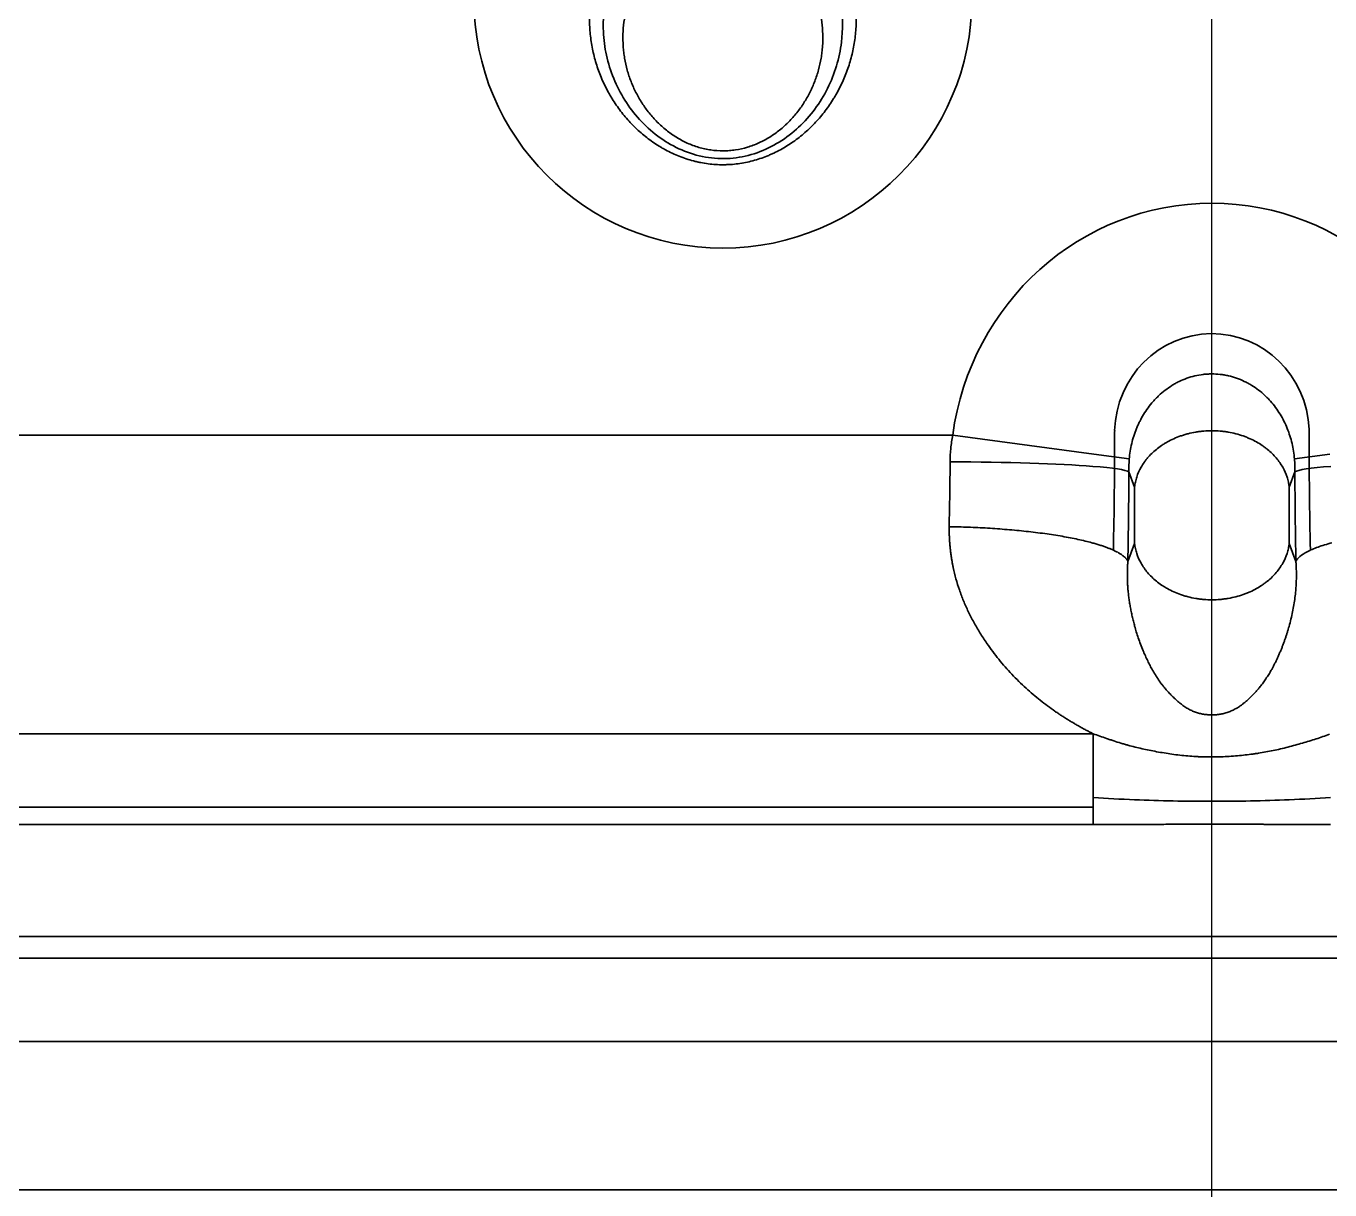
# Model space of a CAD drawing. Header units: millimetres. Extents: x 126 to 861, y 86 to 521.
# Drawn here: x 338.99 to 363.11, y 234.29 to 255.82 of the extents above; entities that cross this region are included whole.
import ezdxf

# ---------------------------------------------------------------- set-up
doc = ezdxf.new("R2010")
doc.units = ezdxf.units.MM
doc.linetypes.add('CENTER', pattern=[50.8, 31.75, -6.35, 6.35, -6.35])
doc.layers.add('10', color=7, linetype='Continuous', true_color=0xffffff)

msp = doc.modelspace()

# ---------------------------------------------------------------- linework, layer by layer
at = {"layer": '10', "color": 1, "linetype": 'CENTER', "ltscale": 1.52}
msp.add_line((360.922, 140.775), (360.922, 520.775), dxfattribs=at)
at = {"layer": '10', "color": 7, "linetype": 'Continuous', "lineweight": 35}
for p, q in [((356.128, 248.251), (329.537, 248.251)), ((358.739, 247.899), (356.128, 248.251)), ((359.394, 247.811), (358.739, 247.899)), ((362.45, 247.811), (363.105, 247.899)), ((359.492, 247.291), (359.387, 247.574)), ((362.458, 247.574), (362.352, 247.291)), ((359.492, 247.291), (359.492, 246.25)), ((362.352, 246.25), (362.352, 247.291)), ((359.368, 245.916), (359.492, 246.25)), ((362.352, 246.25), (362.476, 245.916)), ((358.727, 241.374), (326.936, 241.374)), ((358.727, 241.048), (326.937, 241.048)), ((486.211, 238.98), (235.633, 238.98)), ((235.603, 238.581), (486.242, 238.581)), ((235.408, 237.038), (486.436, 237.038)), ((524.672, 234.292), (197.172, 234.292))]:
    msp.add_line(p, q, dxfattribs=at)
msp.add_arc((351.877, 256.318), 4.606, 180, 0, dxfattribs=at)
for centre, major_axis, ratio, start_param, end_param in [((360.922, 247.57), (0, 4.971), 0.973661, 4.849833, 7.716538), ((360.922, 248.282), (0, 1.848), 0.973661, 4.75457, 7.824901), ((358.358, 248.251), (0, 8.743), 0.087489, 4.466693, 4.715729), ((363.486, 248.251), (0, 8.743), 0.087489, 1.567479, 1.81651), ((355.027, 248.251), (0, 8.743), 0.120697, 4.517607, 4.656267), ((356.081, 247.574), (-3.319, 0.016), 0.056092, 3.793138, 4.712665), ((356.081, 247.574), (-3.319, 0.016), 0.056093, 3.228997, 3.793138), ((365.764, 247.574), (3.319, 0.016), 0.056093, 2.490047, 3.054188), ((358.333, 248.251), (0, 12.062), 0.087489, 4.517595, 4.656266), ((363.511, 248.251), (0, 12.062), 0.087489, 1.626919, 1.765581)]:
    msp.add_ellipse(centre, major_axis=major_axis, ratio=ratio, start_param=start_param, end_param=end_param, dxfattribs=at)
for points, degree, knots in [([(354.318, 256.318), (354.33, 256.226), (354.338, 256.135), (354.345, 255.952), (354.342, 255.77), (354.322, 255.589), (354.3, 255.453), (354.291, 255.408), (354.272, 255.318), (354.261, 255.273), (354.226, 255.14), (354.17, 254.966), (354.098, 254.799), (354.038, 254.676), (354.006, 254.615), (353.972, 254.554), (353.949, 254.515), (353.937, 254.495), (353.877, 254.397), (353.773, 254.245), (353.656, 254.106), (353.531, 253.972), (353.465, 253.909), (353.361, 253.818), (353.325, 253.788), (353.252, 253.731), (353.215, 253.704), (353.102, 253.624), (353.024, 253.576), (352.903, 253.51), (352.862, 253.489), (352.799, 253.459), (352.778, 253.45), (352.736, 253.431), (352.714, 253.422), (352.607, 253.379), (352.432, 253.321), (352.251, 253.284), (352.114, 253.266), (352.068, 253.261), (351.998, 253.257), (351.975, 253.256), (351.928, 253.254), (351.905, 253.253), (351.789, 253.253), (351.697, 253.259), (351.56, 253.277), (351.491, 253.288), (351.423, 253.302), (351.378, 253.312), (351.355, 253.318), (351.243, 253.347), (351.155, 253.376), (350.983, 253.445), (350.9, 253.484), (350.798, 253.539), (350.777, 253.55), (350.737, 253.574), (350.678, 253.609), (350.62, 253.647), (350.506, 253.726), (350.434, 253.783), (350.329, 253.873), (350.295, 253.905), (350.229, 253.969), (350.196, 254.002), (350.102, 254.103), (350.042, 254.173), (349.931, 254.318), (349.879, 254.394), (349.819, 254.492), (349.807, 254.511), (349.784, 254.551), (349.772, 254.571), (349.739, 254.632), (349.718, 254.673), (349.657, 254.796), (349.585, 254.964), (349.529, 255.138), (349.494, 255.271), (349.483, 255.315), (349.464, 255.405), (349.455, 255.451), (349.433, 255.587), (349.412, 255.769), (349.41, 255.952), (349.416, 256.134), (349.424, 256.226), (349.437, 256.318)], 3, [0, 0, 0, 0, 0.03125, 0.03125, 0.0625, 0.09375, 0.09375, 0.109375, 0.109375, 0.125, 0.125, 0.15625, 0.1875, 0.1875, 0.203125, 0.210938, 0.210938, 0.21875, 0.21875, 0.25, 0.28125, 0.28125, 0.3125, 0.3125, 0.328125, 0.328125, 0.34375, 0.34375, 0.375, 0.375, 0.390625, 0.390625, 0.398438, 0.398438, 0.40625, 0.40625, 0.4375, 0.46875, 0.46875, 0.484375, 0.484375, 0.492188, 0.492188, 0.5, 0.5, 0.53125, 0.53125, 0.546875, 0.554688, 0.554688, 0.5625, 0.5625, 0.59375, 0.59375, 0.625, 0.625, 0.632813, 0.632813, 0.640625, 0.65625, 0.65625, 0.6875, 0.6875, 0.703125, 0.703125, 0.71875, 0.71875, 0.75, 0.75, 0.78125, 0.78125, 0.789063, 0.789063, 0.796875, 0.796875, 0.8125, 0.8125, 0.84375, 0.875, 0.875, 0.890625, 0.890625, 0.90625, 0.90625, 0.9375, 0.96875, 0.96875, 1, 1, 1, 1]), ([(354.061, 256.221), (354.097, 255.99), (354.1, 255.752), (354.034, 255.22), (353.948, 254.936), (353.678, 254.396), (353.501, 254.156), (353.056, 253.74), (352.801, 253.578), (352.366, 253.425), (352.219, 253.392), (351.917, 253.361), (351.761, 253.364), (351.308, 253.429), (351.018, 253.548), (350.64, 253.802), (350.522, 253.9), (350.308, 254.114), (350.212, 254.23), (350.04, 254.479), (349.966, 254.61), (349.841, 254.881), (349.79, 255.024), (349.713, 255.314), (349.687, 255.46), (349.661, 255.757), (349.661, 255.908), (349.679, 256.112), (349.685, 256.167), (349.694, 256.221)], 3, [0, 0, 0, 0, 0.087211, 0.087211, 0.19873, 0.19873, 0.310248, 0.310248, 0.421766, 0.421766, 0.477526, 0.477526, 0.533285, 0.533285, 0.644803, 0.644803, 0.700562, 0.700562, 0.756321, 0.756321, 0.812081, 0.812081, 0.86784, 0.86784, 0.923599, 0.923599, 0.979358, 0.979358, 1, 1, 1, 1]), ([(350.09, 256.11), (350.072, 256.037), (350.058, 255.963), (350.038, 255.816), (350.025, 255.668), (350.028, 255.519), (350.036, 255.407), (350.039, 255.37), (350.048, 255.296), (350.054, 255.259), (350.072, 255.149), (350.105, 255.005), (350.151, 254.863), (350.192, 254.759), (350.206, 254.724), (350.237, 254.655), (350.253, 254.621), (350.304, 254.521), (350.341, 254.456), (350.422, 254.331), (350.465, 254.27), (350.536, 254.182), (350.561, 254.153), (350.611, 254.096), (350.637, 254.069), (350.717, 253.989), (350.773, 253.939), (350.861, 253.868), (350.891, 253.846), (350.954, 253.802), (350.985, 253.781), (351.083, 253.721), (351.15, 253.686), (351.288, 253.623), (351.359, 253.597), (351.469, 253.564), (351.506, 253.555), (351.581, 253.539), (351.618, 253.532), (351.73, 253.516), (351.806, 253.51), (351.901, 253.51), (351.92, 253.511), (351.959, 253.512), (351.978, 253.514), (352.035, 253.518), (352.073, 253.522), (352.186, 253.539), (352.259, 253.556), (352.403, 253.6), (352.474, 253.626), (352.561, 253.666), (352.578, 253.674), (352.612, 253.691), (352.663, 253.717), (352.712, 253.746), (352.808, 253.805), (352.869, 253.849), (352.957, 253.919), (353, 253.956), (353.042, 253.995), (353.069, 254.021), (353.083, 254.034), (353.149, 254.101), (353.199, 254.157), (353.292, 254.274), (353.335, 254.334), (353.415, 254.46), (353.452, 254.524), (353.494, 254.608), (353.503, 254.625), (353.519, 254.658), (353.527, 254.676), (353.549, 254.727), (353.564, 254.762), (353.604, 254.866), (353.65, 255.007), (353.682, 255.151), (353.701, 255.261), (353.706, 255.298), (353.715, 255.372), (353.719, 255.41), (353.726, 255.521), (353.729, 255.67), (353.717, 255.817), (353.697, 255.964), (353.683, 256.037), (353.665, 256.11)], 3, [0, 0, 0, 0, 0.03125, 0.03125, 0.0625, 0.09375, 0.09375, 0.109375, 0.109375, 0.125, 0.125, 0.15625, 0.1875, 0.1875, 0.203125, 0.203125, 0.21875, 0.21875, 0.25, 0.25, 0.28125, 0.28125, 0.296875, 0.296875, 0.3125, 0.3125, 0.34375, 0.34375, 0.359375, 0.359375, 0.375, 0.375, 0.40625, 0.40625, 0.4375, 0.4375, 0.453125, 0.453125, 0.46875, 0.46875, 0.5, 0.5, 0.507812, 0.507812, 0.515625, 0.515625, 0.53125, 0.53125, 0.5625, 0.5625, 0.59375, 0.59375, 0.601562, 0.601562, 0.609375, 0.625, 0.625, 0.65625, 0.65625, 0.671875, 0.679687, 0.679687, 0.6875, 0.6875, 0.71875, 0.71875, 0.75, 0.75, 0.78125, 0.78125, 0.789062, 0.789062, 0.796875, 0.796875, 0.8125, 0.8125, 0.84375, 0.875, 0.875, 0.890625, 0.890625, 0.90625, 0.90625, 0.9375, 0.96875, 0.96875, 1, 1, 1, 1]), ([(359.394, 247.811), (359.402, 247.907), (359.417, 248.003), (359.461, 248.19), (359.49, 248.282), (359.536, 248.395), (359.546, 248.418), (359.566, 248.463), (359.577, 248.485), (359.61, 248.551), (359.634, 248.594), (359.71, 248.72), (359.769, 248.8), (359.852, 248.894), (359.869, 248.912), (359.904, 248.949), (359.922, 248.966), (359.977, 249.018), (360.016, 249.051), (360.096, 249.113), (360.138, 249.142), (360.203, 249.183), (360.225, 249.196), (360.27, 249.221), (360.293, 249.232), (360.41, 249.289), (360.507, 249.324), (360.658, 249.359), (360.709, 249.369), (360.774, 249.376), (360.787, 249.378), (360.814, 249.38), (360.853, 249.383), (360.892, 249.384), (360.97, 249.384), (361.022, 249.382), (361.1, 249.373), (361.126, 249.369), (361.177, 249.361), (361.203, 249.355), (361.28, 249.338), (361.33, 249.323), (361.428, 249.289), (361.475, 249.269), (361.545, 249.236), (361.568, 249.224), (361.613, 249.199), (361.636, 249.186), (361.702, 249.146), (361.744, 249.117), (361.824, 249.055), (361.863, 249.022), (361.918, 248.97), (361.936, 248.953), (361.972, 248.916), (361.989, 248.898), (362.072, 248.804), (362.131, 248.724), (362.209, 248.597), (362.233, 248.554), (362.278, 248.466), (362.298, 248.421), (362.353, 248.285), (362.382, 248.193), (362.416, 248.051), (362.425, 248.003), (362.441, 247.907), (362.446, 247.859), (362.45, 247.811)], 3, [0, 0, 0, 0, 0.0625, 0.0625, 0.125, 0.125, 0.140625, 0.140625, 0.15625, 0.15625, 0.1875, 0.1875, 0.25, 0.25, 0.265625, 0.265625, 0.28125, 0.28125, 0.3125, 0.3125, 0.34375, 0.34375, 0.359375, 0.359375, 0.375, 0.375, 0.4375, 0.4375, 0.46875, 0.46875, 0.476562, 0.476562, 0.484375, 0.5, 0.5, 0.53125, 0.53125, 0.546875, 0.546875, 0.5625, 0.5625, 0.59375, 0.59375, 0.625, 0.625, 0.640625, 0.640625, 0.65625, 0.65625, 0.6875, 0.6875, 0.71875, 0.71875, 0.734375, 0.734375, 0.75, 0.75, 0.8125, 0.8125, 0.84375, 0.84375, 0.875, 0.875, 0.9375, 0.9375, 0.96875, 0.96875, 1, 1, 1, 1]), ([(356.081, 247.76), (356.081, 247.843), (356.085, 247.925), (356.101, 248.088), (356.113, 248.17), (356.128, 248.251)], 3, [0, 0, 0, 0, 0.5, 0.5, 1, 1, 1, 1]), ([(362.352, 247.291), (362.351, 247.298), (362.35, 247.306), (362.348, 247.322), (362.345, 247.345), (362.334, 247.4), (362.322, 247.446), (362.292, 247.538), (362.266, 247.598), (362.216, 247.687), (362.197, 247.717), (362.157, 247.774), (362.135, 247.802), (362.065, 247.885), (362.012, 247.938), (361.935, 248), (361.92, 248.013), (361.887, 248.037), (361.87, 248.049), (361.819, 248.084), (361.783, 248.106), (361.709, 248.147), (361.67, 248.167), (361.608, 248.195), (361.588, 248.203), (361.545, 248.22), (361.523, 248.229), (361.457, 248.252), (361.412, 248.266), (361.319, 248.29), (361.271, 248.3), (361.21, 248.31), (361.198, 248.312), (361.173, 248.316), (361.161, 248.318), (361.124, 248.322), (361.099, 248.325), (361.024, 248.331), (360.924, 248.336), (360.823, 248.331), (360.76, 248.326), (360.748, 248.325), (360.722, 248.322), (360.685, 248.318), (360.648, 248.313), (360.575, 248.3), (360.528, 248.29), (360.458, 248.272), (360.435, 248.266), (360.389, 248.252), (360.366, 248.244), (360.256, 248.206), (360.175, 248.169), (360.08, 248.116), (360.062, 248.106), (360.026, 248.083), (360.008, 248.072), (359.957, 248.037), (359.925, 248.013), (359.834, 247.939), (359.78, 247.886), (359.721, 247.816), (359.709, 247.802), (359.687, 247.774), (359.656, 247.731), (359.629, 247.687), (359.579, 247.599), (359.553, 247.539), (359.528, 247.462), (359.523, 247.447), (359.515, 247.416), (359.511, 247.4), (359.504, 247.369), (359.5, 247.345), (359.496, 247.322), (359.494, 247.306), (359.493, 247.298), (359.492, 247.291)], 3, [0, 0, 0, 0, 0.007813, 0.007813, 0.015625, 0.03125, 0.0625, 0.0625, 0.125, 0.125, 0.15625, 0.15625, 0.1875, 0.1875, 0.25, 0.25, 0.265625, 0.265625, 0.28125, 0.28125, 0.3125, 0.3125, 0.34375, 0.34375, 0.359375, 0.359375, 0.375, 0.375, 0.40625, 0.40625, 0.4375, 0.4375, 0.445312, 0.445312, 0.453125, 0.453125, 0.46875, 0.46875, 0.5, 0.53125, 0.53125, 0.539062, 0.539062, 0.546875, 0.5625, 0.5625, 0.59375, 0.59375, 0.609375, 0.609375, 0.625, 0.625, 0.6875, 0.6875, 0.703125, 0.703125, 0.71875, 0.71875, 0.75, 0.75, 0.8125, 0.8125, 0.828125, 0.828125, 0.84375, 0.875, 0.875, 0.9375, 0.9375, 0.953125, 0.953125, 0.96875, 0.96875, 0.984375, 0.992188, 0.992188, 1, 1, 1, 1]), ([(362.45, 247.811), (362.454, 247.772), (362.456, 247.733), (362.459, 247.654), (362.459, 247.614), (362.458, 247.574)], 3, [0, 0, 0, 0, 0.5, 0.5, 1, 1, 1, 1]), ([(358.728, 242.728), (358.708, 242.738), (358.667, 242.759), (358.607, 242.79), (358.547, 242.822), (358.486, 242.855), (358.426, 242.89), (358.366, 242.925), (358.306, 242.961), (358.245, 242.998), (358.184, 243.037), (358.126, 243.074), (358.071, 243.11), (357.943, 243.198), (357.744, 243.346), (357.477, 243.574), (357.219, 243.826), (356.977, 244.102), (356.784, 244.36), (356.632, 244.591), (356.517, 244.788), (356.415, 244.986), (356.326, 245.186), (356.251, 245.388), (356.187, 245.593), (356.151, 245.741), (356.133, 245.83), (356.127, 245.86), (356.121, 245.889), (356.116, 245.918), (356.111, 245.947), (356.106, 245.976), (356.102, 246.005), (356.098, 246.034), (356.094, 246.063), (356.09, 246.092), (356.086, 246.122), (356.083, 246.151), (356.08, 246.18), (356.077, 246.209), (356.075, 246.238), (356.073, 246.267), (356.071, 246.296), (356.069, 246.325), (356.067, 246.355), (356.066, 246.384), (356.065, 246.413), (356.065, 246.442), (356.064, 246.471), (356.064, 246.5), (356.064, 246.529), (356.064, 246.549), (356.064, 246.558)], 3, [0, 0, 0, 0, 0.013731, 0.027564, 0.041503, 0.055548, 0.069701, 0.083965, 0.098341, 0.112832, 0.12811, 0.142444, 0.155835, 0.168285, 0.23825, 0.309854, 0.386518, 0.462374, 0.537732, 0.585829, 0.632491, 0.677816, 0.721734, 0.765045, 0.807872, 0.850347, 0.856238, 0.862115, 0.867978, 0.873829, 0.879666, 0.885491, 0.891305, 0.897106, 0.902896, 0.908676, 0.914445, 0.920204, 0.925954, 0.931694, 0.937425, 0.943148, 0.948863, 0.95457, 0.96027, 0.965963, 0.971649, 0.97733, 0.983005, 0.988674, 0.994339, 1, 1, 1, 1]), ([(358.702, 246.262), (358.622, 246.283), (358.536, 246.304), (358.352, 246.344), (358.255, 246.363), (358.05, 246.398), (357.942, 246.415), (357.72, 246.446), (357.606, 246.46), (357.373, 246.485), (357.254, 246.496), (357.014, 246.516), (356.894, 246.525), (356.653, 246.539), (356.533, 246.545), (356.296, 246.553), (356.179, 246.556), (356.064, 246.558)], 3, [0, 0, 0, 0, 0.125, 0.125, 0.25, 0.25, 0.375, 0.375, 0.5, 0.5, 0.625, 0.625, 0.75, 0.75, 0.875, 0.875, 1, 1, 1, 1]), ([(362.352, 246.25), (362.351, 246.242), (362.35, 246.234), (362.348, 246.218), (362.345, 246.195), (362.334, 246.14), (362.322, 246.094), (362.292, 246.002), (362.266, 245.942), (362.216, 245.853), (362.197, 245.824), (362.157, 245.766), (362.135, 245.738), (362.065, 245.655), (362.012, 245.602), (361.935, 245.54), (361.92, 245.528), (361.887, 245.503), (361.87, 245.491), (361.819, 245.457), (361.783, 245.435), (361.709, 245.393), (361.67, 245.373), (361.608, 245.346), (361.588, 245.337), (361.545, 245.32), (361.523, 245.312), (361.457, 245.288), (361.412, 245.275), (361.319, 245.251), (361.271, 245.24), (361.21, 245.23), (361.198, 245.228), (361.173, 245.224), (361.161, 245.223), (361.124, 245.218), (361.099, 245.215), (361.024, 245.209), (360.924, 245.205), (360.823, 245.209), (360.76, 245.214), (360.748, 245.215), (360.722, 245.218), (360.685, 245.222), (360.648, 245.228), (360.575, 245.24), (360.528, 245.25), (360.458, 245.268), (360.435, 245.275), (360.389, 245.288), (360.366, 245.296), (360.256, 245.334), (360.175, 245.371), (360.08, 245.424), (360.062, 245.435), (360.026, 245.457), (360.008, 245.468), (359.957, 245.503), (359.925, 245.527), (359.834, 245.601), (359.78, 245.654), (359.721, 245.724), (359.709, 245.738), (359.687, 245.767), (359.656, 245.809), (359.629, 245.853), (359.579, 245.941), (359.553, 246.001), (359.528, 246.078), (359.523, 246.093), (359.515, 246.124), (359.511, 246.14), (359.504, 246.171), (359.5, 246.195), (359.496, 246.218), (359.494, 246.234), (359.493, 246.242), (359.492, 246.25)], 3, [0, 0, 0, 0, 0.007812, 0.007812, 0.015625, 0.03125, 0.0625, 0.0625, 0.125, 0.125, 0.15625, 0.15625, 0.1875, 0.1875, 0.25, 0.25, 0.265625, 0.265625, 0.28125, 0.28125, 0.3125, 0.3125, 0.34375, 0.34375, 0.359375, 0.359375, 0.375, 0.375, 0.40625, 0.40625, 0.4375, 0.4375, 0.445312, 0.445312, 0.453125, 0.453125, 0.46875, 0.46875, 0.5, 0.53125, 0.53125, 0.539062, 0.539062, 0.546875, 0.5625, 0.5625, 0.59375, 0.59375, 0.609375, 0.609375, 0.625, 0.625, 0.6875, 0.6875, 0.703125, 0.703125, 0.71875, 0.71875, 0.75, 0.75, 0.8125, 0.8125, 0.828125, 0.828125, 0.84375, 0.875, 0.875, 0.9375, 0.9375, 0.953125, 0.953125, 0.96875, 0.96875, 0.984375, 0.992187, 0.992187, 1, 1, 1, 1]), ([(362.476, 245.916), (362.49, 245.947), (362.514, 245.977), (362.585, 246.037), (362.631, 246.067), (362.743, 246.125), (362.81, 246.154), (362.962, 246.209), (363.048, 246.236), (363.143, 246.262)], 3, [0, 0, 0, 0, 0.25, 0.25, 0.5, 0.5, 0.75, 0.75, 1, 1, 1, 1]), ([(359.368, 245.916), (359.368, 245.909), (359.366, 245.893), (359.365, 245.869), (359.363, 245.845), (359.362, 245.82), (359.361, 245.796), (359.36, 245.77), (359.359, 245.745), (359.359, 245.719), (359.359, 245.692), (359.358, 245.665), (359.359, 245.638), (359.359, 245.611), (359.36, 245.583), (359.361, 245.555), (359.362, 245.526), (359.363, 245.497), (359.365, 245.467), (359.367, 245.438), (359.369, 245.407), (359.372, 245.377), (359.377, 245.327), (359.385, 245.257), (359.397, 245.168), (359.412, 245.079), (359.429, 244.989), (359.448, 244.899), (359.47, 244.809), (359.495, 244.713), (359.525, 244.611), (359.561, 244.499), (359.603, 244.383), (359.64, 244.288), (359.671, 244.216), (359.691, 244.168), (359.713, 244.122), (359.734, 244.077), (359.756, 244.033), (359.778, 243.99), (359.801, 243.948), (359.816, 243.921), (359.823, 243.907)], 3, [0, 0, 0, 0, 0.009774, 0.019756, 0.029947, 0.040346, 0.050955, 0.061774, 0.072803, 0.084044, 0.095495, 0.107158, 0.119034, 0.131122, 0.143423, 0.155938, 0.168666, 0.181609, 0.194765, 0.208137, 0.221724, 0.235527, 0.249545, 0.29005, 0.331401, 0.373604, 0.416662, 0.460582, 0.505366, 0.551018, 0.60554, 0.664248, 0.727163, 0.794303, 0.821692, 0.848603, 0.875036, 0.90099, 0.926464, 0.951458, 0.97597, 1, 1, 1, 1]), ([(362.021, 243.907), (362.026, 243.915), (362.035, 243.932), (362.049, 243.957), (362.062, 243.982), (362.076, 244.008), (362.089, 244.035), (362.103, 244.062), (362.116, 244.089), (362.129, 244.117), (362.143, 244.146), (362.156, 244.175), (362.169, 244.205), (362.182, 244.235), (362.199, 244.276), (362.219, 244.325), (362.241, 244.384), (362.263, 244.442), (362.282, 244.499), (362.301, 244.555), (362.318, 244.61), (362.334, 244.663), (362.357, 244.742), (362.385, 244.848), (362.415, 244.982), (362.439, 245.114), (362.459, 245.245), (362.47, 245.351), (362.477, 245.431), (362.481, 245.484), (362.483, 245.535), (362.485, 245.585), (362.486, 245.632), (362.486, 245.678), (362.485, 245.722), (362.484, 245.765), (362.483, 245.805), (362.481, 245.844), (362.479, 245.881), (362.477, 245.905), (362.476, 245.916)], 3, [0, 0, 0, 0, 0.014481, 0.029197, 0.044147, 0.059331, 0.07475, 0.090402, 0.106288, 0.122408, 0.13876, 0.155345, 0.172162, 0.189212, 0.206494, 0.239933, 0.272399, 0.303895, 0.334421, 0.36398, 0.392574, 0.420206, 0.446877, 0.514655, 0.58026, 0.643705, 0.705006, 0.764181, 0.78895, 0.812781, 0.835674, 0.857633, 0.87866, 0.898758, 0.917929, 0.936177, 0.953505, 0.969915, 0.985412, 1, 1, 1, 1]), ([(359.823, 243.907), (359.827, 243.9), (359.835, 243.887), (359.847, 243.866), (359.859, 243.846), (359.871, 243.826), (359.883, 243.806), (359.896, 243.786), (359.909, 243.767), (359.921, 243.748), (359.934, 243.729), (359.947, 243.71), (359.96, 243.692), (359.973, 243.673), (359.986, 243.655), (360, 243.638), (360.013, 243.62), (360.038, 243.588), (360.077, 243.542), (360.133, 243.48), (360.193, 243.418), (360.259, 243.356), (360.323, 243.301), (360.378, 243.258), (360.423, 243.227), (360.459, 243.204), (360.495, 243.183), (360.541, 243.16), (360.598, 243.135), (360.671, 243.11), (360.747, 243.092), (360.827, 243.081), (360.909, 243.077), (360.99, 243.079), (361.068, 243.088), (361.132, 243.101), (361.183, 243.115), (361.222, 243.128), (361.26, 243.142), (361.313, 243.165), (361.378, 243.198), (361.439, 243.238), (361.49, 243.276), (361.534, 243.311), (361.581, 243.352), (361.631, 243.398), (361.68, 243.447), (361.727, 243.497), (361.772, 243.548), (361.81, 243.594), (361.843, 243.635), (361.87, 243.672), (361.896, 243.709), (361.923, 243.747), (361.948, 243.786), (361.973, 243.825), (361.998, 243.866), (362.013, 243.893), (362.021, 243.907)], 3, [0, 0, 0, 0, 0.009871, 0.019659, 0.029365, 0.038987, 0.048527, 0.057983, 0.067358, 0.07665, 0.085859, 0.094987, 0.104032, 0.112996, 0.121877, 0.130677, 0.139396, 0.148033, 0.178527, 0.210221, 0.243132, 0.277278, 0.311189, 0.337381, 0.352886, 0.367399, 0.380947, 0.393562, 0.415425, 0.436295, 0.456572, 0.47669, 0.497089, 0.516762, 0.536364, 0.556267, 0.567206, 0.578408, 0.589931, 0.601831, 0.628565, 0.658493, 0.675591, 0.695883, 0.719376, 0.745548, 0.771751, 0.797992, 0.824276, 0.850609, 0.868168, 0.886044, 0.904237, 0.922748, 0.941579, 0.96073, 0.980204, 1, 1, 1, 1]), ([(358.728, 241.048), (358.727, 241.116), (358.727, 241.203), (358.727, 241.416), (358.727, 241.541), (358.727, 241.826), (358.727, 241.986), (358.726, 242.335), (358.726, 242.525), (358.726, 242.729)], 3, [0, 0, 0, 0, 0.25, 0.25, 0.5, 0.5, 0.75, 0.75, 1, 1, 1, 1]), ([(363.098, 242.72), (363.056, 242.705), (363.015, 242.69), (362.932, 242.661), (362.891, 242.647), (362.808, 242.62), (362.767, 242.607), (362.682, 242.581), (362.64, 242.568), (362.553, 242.543), (362.509, 242.531), (362.42, 242.506), (362.374, 242.493), (362.282, 242.469), (362.236, 242.458), (362.145, 242.437), (362.1, 242.427), (362.009, 242.408), (361.964, 242.4), (361.873, 242.383), (361.805, 242.372), (361.736, 242.362), (361.691, 242.355), (361.622, 242.346), (361.552, 242.337), (361.457, 242.327), (361.408, 242.322), (361.307, 242.314), (361.256, 242.31), (361.154, 242.305), (361.077, 242.301), (361.002, 242.3), (360.953, 242.299), (360.929, 242.299), (360.858, 242.299), (360.788, 242.3), (360.718, 242.303), (360.672, 242.305), (360.6, 242.308), (360.528, 242.313), (360.43, 242.322), (360.381, 242.327), (360.282, 242.338), (360.232, 242.344), (360.135, 242.358), (360.087, 242.366), (359.992, 242.381), (359.945, 242.389), (359.853, 242.406), (359.808, 242.415), (359.674, 242.442), (359.587, 242.462), (359.457, 242.494), (359.392, 242.511), (359.327, 242.529), (359.283, 242.542), (359.261, 242.548), (359.195, 242.569), (359.128, 242.59), (359.062, 242.612), (359.018, 242.627), (358.954, 242.648), (358.891, 242.67), (358.808, 242.699), (358.767, 242.714), (358.726, 242.729)], 3, [0, 0, 0, 0, 0.03125, 0.03125, 0.0625, 0.0625, 0.09375, 0.09375, 0.125, 0.125, 0.15625, 0.15625, 0.1875, 0.1875, 0.21875, 0.21875, 0.25, 0.25, 0.28125, 0.28125, 0.3125, 0.328125, 0.328125, 0.34375, 0.375, 0.375, 0.40625, 0.40625, 0.4375, 0.4375, 0.46875, 0.484375, 0.484375, 0.5, 0.5, 0.53125, 0.546875, 0.546875, 0.5625, 0.59375, 0.59375, 0.625, 0.625, 0.65625, 0.65625, 0.6875, 0.6875, 0.71875, 0.71875, 0.75, 0.75, 0.8125, 0.8125, 0.84375, 0.859375, 0.859375, 0.875, 0.875, 0.90625, 0.921875, 0.921875, 0.9375, 0.96875, 0.96875, 1, 1, 1, 1]), ([(358.727, 241.548), (358.98, 241.532), (359.235, 241.518), (359.966, 241.489), (360.443, 241.479), (361.401, 241.479), (361.879, 241.488), (362.609, 241.518), (362.864, 241.532), (363.116, 241.548)], 3, [0, 0, 0, 0, 0.176217, 0.176217, 0.4997, 0.4997, 0.823183, 0.823183, 1, 1, 1, 1]), ([(363.117, 241.048), (362.892, 241.048), (362.75, 241.049), (362.628, 241.049), (362.413, 241.05), (362.007, 241.052), (361.963, 241.053), (361.685, 241.055), (361.408, 241.056), (361.159, 241.058), (360.881, 241.057), (360.519, 241.057), (360.345, 241.056), (360.268, 241.055), (359.832, 241.052), (359.573, 241.051), (359.29, 241.049), (358.957, 241.048), (358.727, 241.048)], 2, [0, 0, 0, 0.075, 0.075, 0.15, 0.15, 0.25, 0.25, 0.375, 0.375, 0.5, 0.5, 0.625, 0.625, 0.75, 0.75, 0.875, 0.875, 1, 1, 1])]:
    msp.add_open_spline(points, degree=degree, knots=knots, dxfattribs=at)
for points in [[(359.124, 248.336), (359.124, 248.317), (359.123, 248.299), (359.123, 248.28)], [(362.721, 248.28), (362.721, 248.306), (362.721, 248.333), (362.72, 248.36)], [(359.387, 247.574), (359.385, 247.655), (359.387, 247.734), (359.394, 247.811)], [(358.726, 242.729), (348.129, 242.728), (337.531, 242.727), (326.934, 242.726)]]:
    msp.add_open_spline(points, degree=3, dxfattribs=at)
msp.add_rational_spline([(359.368, 245.916), (359.315, 246.037), (359.095, 246.155), (358.702, 246.262)], [1.15122563552, 1.0733052325, 1.02549673404, 1.00780014016], degree=3, dxfattribs=at)

doc.saveas('drawing.dxf')
